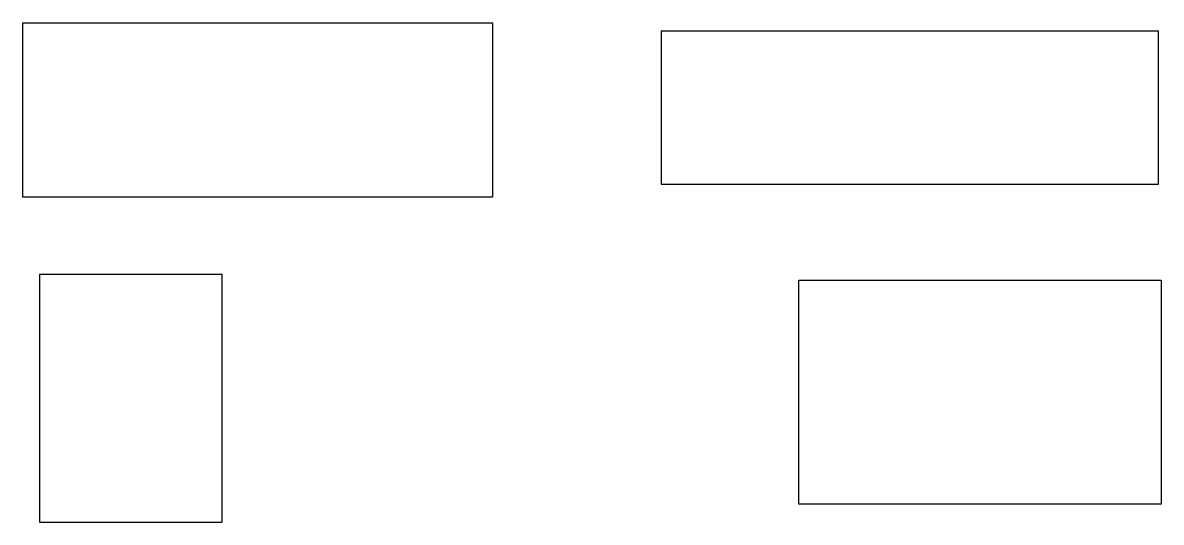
# Model space of a CAD drawing. Header units: millimetres. Extents: x 66 to 452, y -4 to 166.
import ezdxf

# ---------------------------------------------------------------- set-up
doc = ezdxf.new("R2010")
doc.units = ezdxf.units.MM

msp = doc.modelspace()

# ---------------------------------------------------------------- linework, layer by layer
for points in [[(66.27, 165.51), (225.21, 165.51), (225.21, 106.43), (66.27, 106.43)], [(450.65, 162.71), (282.3, 162.71), (282.3, 110.9), (450.65, 110.9)], [(71.97, -3.56), (133.74, -3.56), (133.74, 80.28), (71.97, 80.28)], [(451.6, 2.57), (328.98, 2.57), (328.98, 78.4), (451.6, 78.4)]]:
    msp.add_lwpolyline(points, close=True)

doc.saveas('drawing.dxf')
